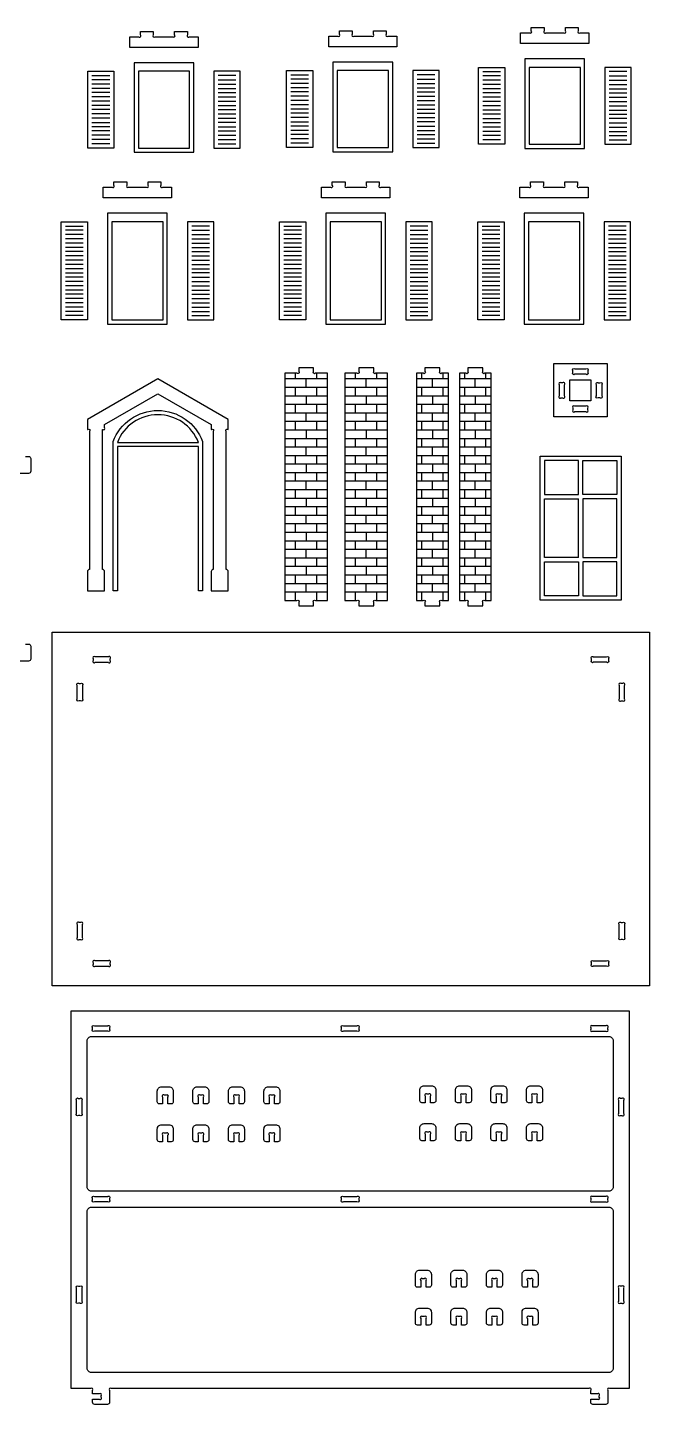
# Model space of a CAD drawing. Extents: x 7134 to 8183, y 163 to 938.
# Drawn here: x 7833 to 8183, y 163 to 938 of the extents above; entities that cross this region are included whole.
import ezdxf

# ---------------------------------------------------------------- set-up
doc = ezdxf.new("R2010")
doc.units = 0
doc.header["$MEASUREMENT"] = 0
doc.layers.add('LAYER1', color=18, linetype='CONTINUOUS')

msp = doc.modelspace()

# ---------------------------------------------------------------- linework, layer by layer
at = {"layer": 'LAYER1'}
for points in [[(8110.58, 928.6), (8110.58, 934.6), (8115.52, 934.6, 1), (8116.58, 935.66), (8116.58, 937.6), (8123.78, 937.6), (8123.78, 935.66, 1), (8124.84, 934.6), (8134.72, 934.6, 1), (8135.78, 935.66), (8135.78, 937.6), (8142.98, 937.6), (8142.98, 935.66, 1), (8144.04, 934.6), (8148.98, 934.6), (8148.98, 928.6)], [(7890.71, 926.42), (7890.71, 932.42), (7895.65, 932.42, 1), (7896.71, 933.48), (7896.71, 935.42), (7903.91, 935.42), (7903.91, 933.48, 1), (7904.97, 932.42), (7914.85, 932.42, 1), (7915.91, 933.48), (7915.91, 935.42), (7923.11, 935.42), (7923.11, 933.48, 1), (7924.17, 932.42), (7929.11, 932.42), (7929.11, 926.42)], [(8002.62, 926.76), (8002.62, 932.76), (8007.56, 932.76, 1), (8008.62, 933.83), (8008.62, 935.76), (8015.82, 935.76), (8015.82, 933.83, 1), (8016.88, 932.76), (8026.76, 932.76, 1), (8027.82, 933.83), (8027.82, 935.76), (8035.02, 935.76), (8035.02, 933.83, 1), (8036.08, 932.76), (8041.02, 932.76), (8041.02, 926.76)], [(7875.79, 841.73), (7875.79, 847.73), (7880.73, 847.73, 1), (7881.79, 848.79), (7881.79, 850.73), (7888.99, 850.73), (7888.99, 848.79, 1), (7890.05, 847.73), (7899.93, 847.73, 1), (7900.99, 848.79), (7900.99, 850.73), (7908.19, 850.73), (7908.19, 848.79, 1), (7909.25, 847.73), (7914.19, 847.73), (7914.19, 841.73)], [(7998.64, 841.73), (7998.64, 847.73), (8003.58, 847.73, 1), (8004.64, 848.79), (8004.64, 850.73), (8011.84, 850.73), (8011.84, 848.79, 1), (8012.9, 847.73), (8022.78, 847.73, 1), (8023.84, 848.79), (8023.84, 850.73), (8031.04, 850.73), (8031.04, 848.79, 1), (8032.1, 847.73), (8037.04, 847.73), (8037.04, 841.73)], [(8110.21, 841.73), (8110.21, 847.73), (8115.15, 847.73, 1), (8116.21, 848.79), (8116.21, 850.73), (8123.41, 850.73), (8123.41, 848.79, 1), (8124.47, 847.73), (8134.35, 847.73, 1), (8135.41, 848.79), (8135.41, 850.73), (8142.61, 850.73), (8142.61, 848.79, 1), (8143.67, 847.73), (8148.61, 847.73), (8148.61, 841.73)], [(7985.72, 746.07), (7985.72, 744.13, -1), (7984.66, 743.07), (7977.92, 743.07), (7977.92, 615.27), (7984.66, 615.27, -1), (7985.72, 614.21), (7985.72, 612.27), (7994.12, 612.27), (7994.12, 614.21, -1), (7995.18, 615.27), (8001.92, 615.27), (8001.92, 743.07), (7995.18, 743.07, -1), (7994.12, 744.13), (7994.12, 746.07)], [(8019.56, 746.07), (8019.56, 744.13, -1), (8018.5, 743.07), (8011.76, 743.07), (8011.76, 615.27), (8018.5, 615.27, -1), (8019.56, 614.21), (8019.56, 612.27), (8027.96, 612.27), (8027.96, 614.21, -1), (8029.03, 615.27), (8035.76, 615.27), (8035.76, 743.07), (8029.03, 743.07, -1), (8027.96, 744.13), (8027.96, 746.07)], [(8056.77, 746.07), (8056.77, 744.13, -1), (8055.71, 743.07), (8051.97, 743.07), (8051.97, 615.27), (8055.71, 615.27, -1), (8056.77, 614.21), (8056.77, 612.27), (8065.17, 612.27), (8065.17, 614.21, -1), (8066.23, 615.27), (8069.97, 615.27), (8069.97, 743.07), (8066.23, 743.07, -1), (8065.17, 744.13), (8065.17, 746.07)], [(8080.9, 746.07), (8080.9, 744.13, -1), (8079.83, 743.07), (8076.1, 743.07), (8076.1, 615.27), (8079.83, 615.27, -1), (8080.9, 614.21), (8080.9, 612.27), (8089.3, 612.27), (8089.3, 614.21, -1), (8090.36, 615.27), (8094.1, 615.27), (8094.1, 743.07), (8090.36, 743.07, -1), (8089.3, 744.13), (8089.3, 746.07)], [(8141.07, 745.5), (8147.35, 745.5, -1), (8148.41, 744.44), (8148.41, 743.56, -1), (8147.35, 742.5), (8141.07, 742.5, -1), (8140.01, 743.56), (8140.01, 744.44, -1)], [(7875.29, 632.73), (7875.29, 711.49), (7875.43, 711.49, 1), (7876.49, 712.55), (7876.49, 714.26), (7906.49, 731.58), (7936.49, 714.26), (7936.49, 711.49), (7936.63, 711.49, -1), (7937.69, 710.43), (7937.69, 632.73, 0.414214), (7936.49, 631.53), (7936.49, 620.73), (7946.09, 620.73), (7946.09, 631.53, 0.414214), (7944.89, 632.73), (7944.89, 710.43, -1), (7945.95, 711.49), (7946.09, 711.49), (7946.09, 717.03), (7906.49, 739.9), (7866.89, 717.03), (7866.89, 711.49), (7867.03, 711.49, -1), (7868.09, 710.43), (7868.09, 632.73, 0.414214), (7866.89, 631.53), (7866.89, 620.73), (7876.49, 620.73), (7876.49, 631.53, 0.414214)], [(8132.21, 736.64), (8132.21, 730.36, 1), (8133.27, 729.3), (8134.15, 729.3, 1), (8135.21, 730.36), (8135.21, 736.64, 1), (8134.15, 737.7), (8133.27, 737.7, 1)], [(8156.21, 736.64), (8156.21, 730.36, -1), (8155.15, 729.3), (8154.27, 729.3, -1), (8153.21, 730.36), (8153.21, 736.64, -1), (8154.27, 737.7), (8155.15, 737.7, -1)], [(7881.29, 620.73), (7881.29, 704.64, -0.694192), (7931.69, 704.64), (7931.69, 620.73), (7929.29, 620.73), (7929.29, 701.8), (7883.69, 701.8), (7883.69, 620.73)], [(8141.07, 721.5), (8147.35, 721.5, 1), (8148.41, 722.56), (8148.41, 723.44, 1), (8147.35, 724.5), (8141.07, 724.5, 1), (8140.01, 723.44), (8140.01, 722.56, 1)], [(7883.69, 704.2), (7929.29, 704.2, 0.681461)], [(7878.65, 583.45), (7871.17, 583.45, 1), (7870.11, 582.39), (7870.11, 581.51, 1), (7871.17, 580.45), (7878.65, 580.45, 1), (7879.71, 581.51), (7879.71, 582.39, 1)], [(8151.49, 583.45), (8158.97, 583.45, -1), (8160.03, 582.39), (8160.03, 581.51, -1), (8158.97, 580.45), (8151.49, 580.45, -1), (8150.43, 581.51), (8150.43, 582.39, -1)], [(7864.11, 567.39), (7864.11, 559.91, -1), (7863.05, 558.85), (7862.17, 558.85, -1), (7861.11, 559.91), (7861.11, 567.39, -1), (7862.17, 568.45), (7863.05, 568.45, -1)], [(8166.03, 567.39), (8166.03, 559.91, 1), (8167.09, 558.85), (8167.97, 558.85, 1), (8169.03, 559.91), (8169.03, 567.39, 1), (8167.97, 568.45), (8167.09, 568.45, 1)], [(7861.11, 432.99), (7861.11, 425.51, 1), (7862.17, 424.45), (7863.05, 424.45, 1), (7864.11, 425.51), (7864.11, 432.99, 1), (7863.05, 434.05), (7862.17, 434.05, 1)], [(8169.03, 432.99), (8169.03, 425.51, -1), (8167.97, 424.45), (8167.09, 424.45, -1), (8166.03, 425.51), (8166.03, 432.99, -1), (8167.09, 434.05), (8167.97, 434.05, -1)], [(7871.17, 409.45), (7878.65, 409.45, 1), (7879.71, 410.51), (7879.71, 411.39, 1), (7878.65, 412.45), (7871.17, 412.45, 1), (7870.11, 411.39), (7870.11, 410.51, 1)], [(8158.97, 409.45), (8151.49, 409.45, -1), (8150.43, 410.51), (8150.43, 411.39, -1), (8151.49, 412.45), (8158.97, 412.45, -1), (8160.03, 411.39), (8160.03, 410.51, -1)], [(7870.93, 162.91, -0.414214), (7869.73, 164.11), (7869.73, 165.91), (7873.47, 165.91, 1), (7874.53, 166.97), (7874.53, 167.84, 1), (7873.47, 168.91), (7869.73, 168.91), (7869.73, 170.84, 1), (7868.67, 171.91), (7857.73, 171.91), (7857.73, 384.36), (8171.65, 384.36), (8171.65, 171.91), (8160.71, 171.91, 1), (8159.65, 170.84), (8159.65, 164.11, -0.414214), (8158.45, 162.91), (8151.25, 162.91, -0.414214), (8150.05, 164.11), (8150.05, 165.91), (8153.79, 165.91, 1), (8154.85, 166.97), (8154.85, 167.84, 1), (8153.79, 168.91), (8150.05, 168.91), (8150.05, 170.84, 1), (8148.99, 171.91), (7880.39, 171.91, 1), (7879.33, 170.84), (7879.33, 164.11, -0.414214), (7878.13, 162.91)], [(7870.79, 375.91), (7878.27, 375.91, -1), (7879.33, 374.84), (7879.33, 373.97, -1), (7878.27, 372.91), (7870.79, 372.91, -1), (7869.73, 373.97), (7869.73, 374.84, -1)], [(8010.95, 375.91), (8018.43, 375.91, -1), (8019.49, 374.84), (8019.49, 373.97, -1), (8018.43, 372.91), (8010.95, 372.91, -1), (8009.89, 373.97), (8009.89, 374.84, -1)], [(8151.11, 372.91), (8158.59, 372.91, 1), (8159.65, 373.97), (8159.65, 374.84, 1), (8158.59, 375.91), (8151.11, 375.91, 1), (8150.05, 374.84), (8150.05, 373.97, 1)], [(8162.65, 367.51), (8162.65, 285.31, -0.414214), (8160.25, 282.91), (7869.13, 282.91, -0.414214), (7866.73, 285.31), (7866.73, 367.51, -0.414214), (7869.13, 369.91), (8160.25, 369.91, -0.414214)], [(7906.18, 333.23), (7906.18, 339.23, -0.414214), (7908.58, 341.63), (7912.78, 341.63, -0.414214), (7915.18, 339.23), (7915.18, 333.23, -0.414214), (7913.98, 332.03), (7912.18, 332.03), (7912.18, 335.77, 1), (7911.12, 336.83), (7910.24, 336.83, 1), (7909.18, 335.77), (7909.18, 332.03), (7907.38, 332.03, -0.414214)], [(7926.18, 333.23), (7926.18, 339.23, -0.414214), (7928.58, 341.63), (7932.78, 341.63, -0.414214), (7935.18, 339.23), (7935.18, 333.23, -0.414214), (7933.98, 332.03), (7932.18, 332.03), (7932.18, 335.77, 1), (7931.12, 336.83), (7930.24, 336.83, 1), (7929.18, 335.77), (7929.18, 332.03), (7927.38, 332.03, -0.414214)], [(7946.18, 333.23), (7946.18, 339.23, -0.414214), (7948.58, 341.63), (7952.78, 341.63, -0.414214), (7955.18, 339.23), (7955.18, 333.23, -0.414214), (7953.98, 332.03), (7952.18, 332.03), (7952.18, 335.77, 1), (7951.12, 336.83), (7950.24, 336.83, 1), (7949.18, 335.77), (7949.18, 332.03), (7947.38, 332.03, -0.414214)], [(7966.18, 333.23), (7966.18, 339.23, -0.414214), (7968.58, 341.63), (7972.78, 341.63, -0.414214), (7975.18, 339.23), (7975.18, 333.23, -0.414214), (7973.98, 332.03), (7972.18, 332.03), (7972.18, 335.77, 1), (7971.12, 336.83), (7970.25, 336.83, 1), (7969.18, 335.77), (7969.18, 332.03), (7967.38, 332.03, -0.414214)], [(8053.89, 333.82), (8053.89, 339.82, -0.414214), (8056.29, 342.22), (8060.49, 342.22, -0.414214), (8062.89, 339.82), (8062.89, 333.82, -0.414214), (8061.69, 332.62), (8059.89, 332.62), (8059.89, 336.36, 1), (8058.83, 337.42), (8057.95, 337.42, 1), (8056.89, 336.36), (8056.89, 332.62), (8055.09, 332.62, -0.414214)], [(8073.9, 333.82), (8073.9, 339.82, -0.414214), (8076.3, 342.22), (8080.5, 342.22, -0.414214), (8082.9, 339.82), (8082.9, 333.82, -0.414214), (8081.7, 332.62), (8079.9, 332.62), (8079.9, 336.36, 1), (8078.84, 337.42), (8077.96, 337.42, 1), (8076.9, 336.36), (8076.9, 332.62), (8075.1, 332.62, -0.414214)], [(8093.9, 333.82), (8093.9, 339.82, -0.414214), (8096.3, 342.22), (8100.5, 342.22, -0.414214), (8102.9, 339.82), (8102.9, 333.82, -0.414214), (8101.7, 332.62), (8099.9, 332.62), (8099.9, 336.36, 1), (8098.84, 337.42), (8097.96, 337.42, 1), (8096.9, 336.36), (8096.9, 332.62), (8095.1, 332.62, -0.414214)], [(8113.9, 333.82), (8113.9, 339.82, -0.414214), (8116.3, 342.22), (8120.5, 342.22, -0.414214), (8122.9, 339.82), (8122.9, 333.82, -0.414214), (8121.7, 332.62), (8119.9, 332.62), (8119.9, 336.36, 1), (8118.84, 337.42), (8117.96, 337.42, 1), (8116.9, 336.36), (8116.9, 332.62), (8115.1, 332.62, -0.414214)], [(7863.73, 334.04), (7863.73, 326.57, -1), (7862.67, 325.51), (7861.79, 325.51, -1), (7860.73, 326.57), (7860.73, 334.04, -1), (7861.79, 335.11), (7862.67, 335.11, -1)], [(8166.71, 325.51), (8167.59, 325.51, 1), (8168.65, 326.57), (8168.65, 334.04, 1), (8167.59, 335.11), (8166.71, 335.11, 1), (8165.65, 334.04), (8165.65, 326.57, 1)], [(7906.18, 311.9), (7906.18, 317.9, -0.414214), (7908.58, 320.3), (7912.78, 320.3, -0.414214), (7915.18, 317.9), (7915.18, 311.9, -0.414214), (7913.98, 310.7), (7912.18, 310.7), (7912.18, 314.43, 1), (7911.12, 315.5), (7910.24, 315.5, 1), (7909.18, 314.43), (7909.18, 310.7), (7907.38, 310.7, -0.414214)], [(7926.18, 311.9), (7926.18, 317.9, -0.414214), (7928.58, 320.3), (7932.78, 320.3, -0.414214), (7935.18, 317.9), (7935.18, 311.9, -0.414214), (7933.98, 310.7), (7932.18, 310.7), (7932.18, 314.43, 1), (7931.12, 315.5), (7930.24, 315.5, 1), (7929.18, 314.43), (7929.18, 310.7), (7927.38, 310.7, -0.414214)], [(7946.18, 311.9), (7946.18, 317.9, -0.414214), (7948.58, 320.3), (7952.78, 320.3, -0.414214), (7955.18, 317.9), (7955.18, 311.9, -0.414214), (7953.98, 310.7), (7952.18, 310.7), (7952.18, 314.43, 1), (7951.12, 315.5), (7950.24, 315.5, 1), (7949.18, 314.43), (7949.18, 310.7), (7947.38, 310.7, -0.414214)], [(7966.18, 311.9), (7966.18, 317.9, -0.414214), (7968.58, 320.3), (7972.78, 320.3, -0.414214), (7975.18, 317.9), (7975.18, 311.9, -0.414214), (7973.98, 310.7), (7972.18, 310.7), (7972.18, 314.43, 1), (7971.12, 315.5), (7970.25, 315.5, 1), (7969.18, 314.43), (7969.18, 310.7), (7967.38, 310.7, -0.414214)], [(8053.89, 312.49), (8053.89, 318.49, -0.414214), (8056.29, 320.89), (8060.49, 320.89, -0.414214), (8062.89, 318.49), (8062.89, 312.49, -0.414214), (8061.69, 311.29), (8059.89, 311.29), (8059.89, 315.03, 1), (8058.83, 316.09), (8057.95, 316.09, 1), (8056.89, 315.03), (8056.89, 311.29), (8055.09, 311.29, -0.414214)], [(8073.9, 312.49), (8073.9, 318.49, -0.414214), (8076.3, 320.89), (8080.5, 320.89, -0.414214), (8082.9, 318.49), (8082.9, 312.49, -0.414214), (8081.7, 311.29), (8079.9, 311.29), (8079.9, 315.03, 1), (8078.84, 316.09), (8077.96, 316.09, 1), (8076.9, 315.03), (8076.9, 311.29), (8075.1, 311.29, -0.414214)], [(8093.9, 312.49), (8093.9, 318.49, -0.414214), (8096.3, 320.89), (8100.5, 320.89, -0.414214), (8102.9, 318.49), (8102.9, 312.49, -0.414214), (8101.7, 311.29), (8099.9, 311.29), (8099.9, 315.03, 1), (8098.84, 316.09), (8097.96, 316.09, 1), (8096.9, 315.03), (8096.9, 311.29), (8095.1, 311.29, -0.414214)], [(8113.9, 312.49), (8113.9, 318.49, -0.414214), (8116.3, 320.89), (8120.5, 320.89, -0.414214), (8122.9, 318.49), (8122.9, 312.49, -0.414214), (8121.7, 311.29), (8119.9, 311.29), (8119.9, 315.03, 1), (8118.84, 316.09), (8117.96, 316.09, 1), (8116.9, 315.03), (8116.9, 311.29), (8115.1, 311.29, -0.414214)], [(7878.27, 276.91), (7870.79, 276.91, -1), (7869.73, 277.97), (7869.73, 278.84, -1), (7870.79, 279.91), (7878.27, 279.91, -1), (7879.33, 278.84), (7879.33, 277.97, -1)], [(8010.95, 279.91), (8018.43, 279.91, -1), (8019.49, 278.84), (8019.49, 277.97, -1), (8018.43, 276.91), (8010.95, 276.91, -1), (8009.89, 277.97), (8009.89, 278.84, -1)], [(8151.11, 276.91), (8158.59, 276.91, 1), (8159.65, 277.97), (8159.65, 278.84, 1), (8158.59, 279.91), (8151.11, 279.91, 1), (8150.05, 278.84), (8150.05, 277.97, 1)], [(7866.73, 271.51, -0.414214), (7869.13, 273.91), (8160.25, 273.91, -0.414214), (8162.65, 271.51), (8162.65, 183.31, -0.414214), (8160.25, 180.91), (7869.13, 180.91, -0.414214), (7866.73, 183.31)], [(8051.35, 230.07), (8051.35, 236.07, -0.414214), (8053.75, 238.47), (8057.95, 238.47, -0.414214), (8060.35, 236.07), (8060.35, 230.07, -0.414214), (8059.15, 228.87), (8057.35, 228.87), (8057.35, 232.61, 1), (8056.29, 233.67), (8055.41, 233.67, 1), (8054.35, 232.61), (8054.35, 228.87), (8052.55, 228.87, -0.414214)], [(8071.35, 230.07), (8071.35, 236.07, -0.414214), (8073.75, 238.47), (8077.95, 238.47, -0.414214), (8080.35, 236.07), (8080.35, 230.07, -0.414214), (8079.15, 228.87), (8077.35, 228.87), (8077.35, 232.61, 1), (8076.29, 233.67), (8075.41, 233.67, 1), (8074.35, 232.61), (8074.35, 228.87), (8072.55, 228.87, -0.414214)], [(8091.35, 230.07), (8091.35, 236.07, -0.414214), (8093.75, 238.47), (8097.95, 238.47, -0.414214), (8100.35, 236.07), (8100.35, 230.07, -0.414214), (8099.15, 228.87), (8097.35, 228.87), (8097.35, 232.61, 1), (8096.29, 233.67), (8095.41, 233.67, 1), (8094.35, 232.61), (8094.35, 228.87), (8092.55, 228.87, -0.414214)], [(8111.36, 230.07), (8111.36, 236.07, -0.414214), (8113.76, 238.47), (8117.96, 238.47, -0.414214), (8120.36, 236.07), (8120.36, 230.07, -0.414214), (8119.16, 228.87), (8117.36, 228.87), (8117.36, 232.61, 1), (8116.29, 233.67), (8115.42, 233.67, 1), (8114.36, 232.61), (8114.36, 228.87), (8112.56, 228.87, -0.414214)], [(7863.73, 228.44), (7863.73, 220.97, -1), (7862.67, 219.91), (7861.79, 219.91, -1), (7860.73, 220.97), (7860.73, 228.44, -1), (7861.79, 229.51), (7862.67, 229.51, -1)], [(8165.65, 228.44), (8165.65, 220.97, 1), (8166.71, 219.91), (8167.59, 219.91, 1), (8168.65, 220.97), (8168.65, 228.44, 1), (8167.59, 229.51), (8166.71, 229.51, 1)], [(8051.35, 208.74), (8051.35, 214.74, -0.414214), (8053.75, 217.14), (8057.95, 217.14, -0.414214), (8060.35, 214.74), (8060.35, 208.74, -0.414214), (8059.15, 207.54), (8057.35, 207.54), (8057.35, 211.28, 1), (8056.29, 212.34), (8055.41, 212.34, 1), (8054.35, 211.28), (8054.35, 207.54), (8052.55, 207.54, -0.414214)], [(8071.35, 208.74), (8071.35, 214.74, -0.414214), (8073.75, 217.14), (8077.95, 217.14, -0.414214), (8080.35, 214.74), (8080.35, 208.74, -0.414214), (8079.15, 207.54), (8077.35, 207.54), (8077.35, 211.28, 1), (8076.29, 212.34), (8075.41, 212.34, 1), (8074.35, 211.28), (8074.35, 207.54), (8072.55, 207.54, -0.414214)], [(8091.35, 208.74), (8091.35, 214.74, -0.414214), (8093.75, 217.14), (8097.95, 217.14, -0.414214), (8100.35, 214.74), (8100.35, 208.74, -0.414214), (8099.15, 207.54), (8097.35, 207.54), (8097.35, 211.28, 1), (8096.29, 212.34), (8095.41, 212.34, 1), (8094.35, 211.28), (8094.35, 207.54), (8092.55, 207.54, -0.414214)], [(8111.36, 208.74), (8111.36, 214.74, -0.414214), (8113.76, 217.14), (8117.96, 217.14, -0.414214), (8120.36, 214.74), (8120.36, 208.74, -0.414214), (8119.16, 207.54), (8117.36, 207.54), (8117.36, 211.28, 1), (8116.29, 212.34), (8115.42, 212.34, 1), (8114.36, 211.28), (8114.36, 207.54), (8112.56, 207.54, -0.414214)]]:
    msp.add_lwpolyline(points, format="xyb", close=True, dxfattribs=at)
for points in [[(7926.71, 917.79), (7893.11, 917.79), (7893.11, 867.39), (7926.71, 867.39)], [(8038.62, 918.14), (8005.02, 918.14), (8005.02, 867.74), (8038.62, 867.74)], [(8086.86, 915.17), (8101.65, 915.17), (8101.65, 871.97), (8086.86, 871.97)], [(8146.58, 919.97), (8112.98, 919.97), (8112.98, 869.57), (8146.58, 869.57)], [(8144.18, 915.17), (8115.38, 915.17), (8115.38, 871.97), (8144.18, 871.97)], [(8172.7, 915.17), (8157.91, 915.17), (8157.91, 871.97), (8172.7, 871.97)], [(7866.99, 912.99), (7881.78, 912.99), (7881.78, 869.79), (7866.99, 869.79)], [(7924.31, 912.99), (7895.51, 912.99), (7895.51, 869.79), (7924.31, 869.79)], [(7952.83, 912.99), (7938.04, 912.99), (7938.04, 869.79), (7952.83, 869.79)], [(7978.9, 913.34), (7993.69, 913.34), (7993.69, 870.14), (7978.9, 870.14)], [(8036.22, 913.34), (8007.42, 913.34), (8007.42, 870.14), (8036.22, 870.14)], [(8064.74, 913.34), (8049.95, 913.34), (8049.95, 870.14), (8064.74, 870.14)], [(7911.79, 833.1), (7878.19, 833.1), (7878.19, 770.7), (7911.79, 770.7)], [(8034.64, 833.1), (8001.04, 833.1), (8001.04, 770.7), (8034.64, 770.7)], [(8146.21, 833.1), (8112.61, 833.1), (8112.61, 770.7), (8146.21, 770.7)], [(7852.07, 828.3), (7866.86, 828.3), (7866.86, 773.1), (7852.07, 773.1)], [(7909.39, 828.3), (7880.59, 828.3), (7880.59, 773.1), (7909.39, 773.1)], [(7937.91, 828.3), (7923.12, 828.3), (7923.12, 773.1), (7937.91, 773.1)], [(7974.92, 828.3), (7989.71, 828.3), (7989.71, 773.1), (7974.92, 773.1)], [(8032.24, 828.3), (8003.44, 828.3), (8003.44, 773.1), (8032.24, 773.1)], [(8060.76, 828.3), (8045.97, 828.3), (8045.97, 773.1), (8060.76, 773.1)], [(8086.49, 828.3), (8101.28, 828.3), (8101.28, 773.1), (8086.49, 773.1)], [(8143.81, 828.3), (8115.01, 828.3), (8115.01, 773.1), (8143.81, 773.1)], [(8172.33, 828.3), (8157.54, 828.3), (8157.54, 773.1), (8172.33, 773.1)], [(8159.21, 748.5), (8159.21, 718.5), (8129.21, 718.5), (8129.21, 748.5)], [(8138.25, 739.46), (8150.17, 739.46), (8150.17, 727.54), (8138.25, 727.54)], [(8121.56, 696.45), (8167.16, 696.45), (8167.16, 615.39), (8121.56, 615.39)], [(8123.96, 694.05), (8123.96, 674.85), (8143.16, 674.85), (8143.16, 694.05)], [(8145.56, 674.85), (8145.56, 694.05), (8164.76, 694.05), (8164.76, 674.85)], [(8145.56, 639.39), (8164.76, 639.39), (8164.76, 672.45), (8145.56, 672.45)], [(8123.96, 636.99), (8143.16, 636.99), (8143.16, 617.79), (8123.96, 617.79)], [(8145.56, 617.79), (8164.76, 617.79), (8164.76, 636.99), (8145.56, 636.99)], [(7847.07, 597.49), (8183.07, 597.49), (8183.07, 398.41), (7847.07, 398.41)]]:
    msp.add_lwpolyline(points, close=True, dxfattribs=at)
for points in [[(7869.39, 910.59), (7879.38, 910.59)], [(7879.38, 908.19), (7869.39, 908.19)], [(7950.43, 910.59), (7940.44, 910.59)], [(7940.44, 908.19), (7950.43, 908.19)], [(7981.3, 910.94), (7991.29, 910.94)], [(7991.29, 908.54), (7981.3, 908.54)], [(8062.34, 910.94), (8052.35, 910.94)], [(8052.35, 908.54), (8062.34, 908.54)], [(8089.26, 912.77), (8099.25, 912.77)], [(8099.25, 910.37), (8089.26, 910.37)], [(8099.25, 907.97), (8089.26, 907.97)], [(8170.3, 912.77), (8160.31, 912.77)], [(8160.31, 910.37), (8170.3, 910.37)], [(8160.31, 907.97), (8170.3, 907.97)], [(7879.38, 905.79), (7869.39, 905.79)], [(7879.38, 903.39), (7869.39, 903.39)], [(7879.38, 900.99), (7869.39, 900.99)], [(7940.44, 905.79), (7950.43, 905.79)], [(7940.44, 903.39), (7950.43, 903.39)], [(7940.44, 900.99), (7950.43, 900.99)], [(7991.29, 906.14), (7981.3, 906.14)], [(7991.29, 903.74), (7981.3, 903.74)], [(7991.29, 901.34), (7981.3, 901.34)], [(7991.29, 898.94), (7981.3, 898.94)], [(8052.35, 906.14), (8062.34, 906.14)], [(8052.35, 903.74), (8062.34, 903.74)], [(8052.35, 901.34), (8062.34, 901.34)], [(8052.35, 898.94), (8062.34, 898.94)], [(8099.25, 905.57), (8089.26, 905.57)], [(8099.25, 903.17), (8089.26, 903.17)], [(8099.25, 900.77), (8089.26, 900.77)], [(8160.31, 905.57), (8170.3, 905.57)], [(8160.31, 903.17), (8170.3, 903.17)], [(8160.31, 900.77), (8170.3, 900.77)], [(7879.38, 898.59), (7869.39, 898.59)], [(7879.38, 896.19), (7869.39, 896.19)], [(7879.38, 893.79), (7869.39, 893.79)], [(7879.38, 891.39), (7869.39, 891.39)], [(7940.44, 898.59), (7950.43, 898.59)], [(7940.44, 896.19), (7950.43, 896.19)], [(7940.44, 893.79), (7950.43, 893.79)], [(7940.44, 891.39), (7950.43, 891.39)], [(7991.29, 896.54), (7981.3, 896.54)], [(7991.29, 894.14), (7981.3, 894.14)], [(7991.29, 891.74), (7981.3, 891.74)], [(8052.35, 896.54), (8062.34, 896.54)], [(8052.35, 894.14), (8062.34, 894.14)], [(8052.35, 891.74), (8062.34, 891.74)], [(8099.25, 898.37), (8089.26, 898.37)], [(8099.25, 895.97), (8089.26, 895.97)], [(8099.25, 893.57), (8089.26, 893.57)], [(8099.25, 891.17), (8089.26, 891.17)], [(8160.31, 898.37), (8170.3, 898.37)], [(8160.31, 895.97), (8170.3, 895.97)], [(8160.31, 893.57), (8170.3, 893.57)], [(8160.31, 891.17), (8170.3, 891.17)], [(7879.38, 888.99), (7869.39, 888.99)], [(7879.38, 886.59), (7869.39, 886.59)], [(7869.39, 884.19), (7879.38, 884.19)], [(7940.44, 888.99), (7950.43, 888.99)], [(7940.44, 886.59), (7950.43, 886.59)], [(7950.43, 884.19), (7940.44, 884.19)], [(7991.29, 889.34), (7981.3, 889.34)], [(7991.29, 886.94), (7981.3, 886.94)], [(7981.3, 884.54), (7991.29, 884.54)], [(8052.35, 889.34), (8062.34, 889.34)], [(8052.35, 886.94), (8062.34, 886.94)], [(8062.34, 884.54), (8052.35, 884.54)], [(8099.25, 888.77), (8089.26, 888.77)], [(8089.26, 886.37), (8099.25, 886.37)], [(8099.25, 883.97), (8089.26, 883.97)], [(8160.31, 888.77), (8170.3, 888.77)], [(8170.3, 886.37), (8160.31, 886.37)], [(8160.31, 883.97), (8170.3, 883.97)], [(7879.38, 881.79), (7869.39, 881.79)], [(7879.38, 879.39), (7869.39, 879.39)], [(7879.38, 876.99), (7869.39, 876.99)], [(7940.44, 881.79), (7950.43, 881.79)], [(7940.44, 879.39), (7950.43, 879.39)], [(7940.44, 876.99), (7950.43, 876.99)], [(7991.29, 882.14), (7981.3, 882.14)], [(7991.29, 879.74), (7981.3, 879.74)], [(7991.29, 877.34), (7981.3, 877.34)], [(8052.35, 882.14), (8062.34, 882.14)], [(8052.35, 879.74), (8062.34, 879.74)], [(8052.35, 877.34), (8062.34, 877.34)], [(8099.25, 881.57), (8089.26, 881.57)], [(8099.25, 879.17), (8089.26, 879.17)], [(8099.25, 876.77), (8089.26, 876.77)], [(8160.31, 881.57), (8170.3, 881.57)], [(8160.31, 879.17), (8170.3, 879.17)], [(8160.31, 876.77), (8170.3, 876.77)], [(7879.38, 874.59), (7869.39, 874.59)], [(7879.38, 872.19), (7869.39, 872.19)], [(7940.44, 874.59), (7950.43, 874.59)], [(7940.44, 872.19), (7950.43, 872.19)], [(7991.29, 874.94), (7981.3, 874.94)], [(7991.29, 872.54), (7981.3, 872.54)], [(8052.35, 874.94), (8062.34, 874.94)], [(8052.35, 872.54), (8062.34, 872.54)], [(8099.25, 874.37), (8089.26, 874.37)], [(8160.31, 874.37), (8170.3, 874.37)], [(7854.47, 825.9), (7864.46, 825.9)], [(7864.46, 823.5), (7854.47, 823.5)], [(7935.51, 825.9), (7925.52, 825.9)], [(7925.52, 823.5), (7935.51, 823.5)], [(7977.32, 825.9), (7987.31, 825.9)], [(7987.31, 823.5), (7977.32, 823.5)], [(8058.36, 825.9), (8048.37, 825.9)], [(8048.37, 823.5), (8058.36, 823.5)], [(8088.89, 825.9), (8098.88, 825.9)], [(8098.88, 823.5), (8088.89, 823.5)], [(8169.93, 825.9), (8159.94, 825.9)], [(8159.94, 823.5), (8169.93, 823.5)], [(7864.46, 821.1), (7854.47, 821.1)], [(7864.46, 818.7), (7854.47, 818.7)], [(7864.46, 816.3), (7854.47, 816.3)], [(7864.46, 813.9), (7854.47, 813.9)], [(7925.52, 821.1), (7935.51, 821.1)], [(7925.52, 818.7), (7935.51, 818.7)], [(7925.52, 816.3), (7935.51, 816.3)], [(7925.52, 813.9), (7935.51, 813.9)], [(7987.31, 821.1), (7977.32, 821.1)], [(7987.31, 818.7), (7977.32, 818.7)], [(7987.31, 816.3), (7977.32, 816.3)], [(7987.31, 813.9), (7977.32, 813.9)], [(8048.37, 821.1), (8058.36, 821.1)], [(8048.37, 818.7), (8058.36, 818.7)], [(8048.37, 816.3), (8058.36, 816.3)], [(8048.37, 813.9), (8058.36, 813.9)], [(8098.88, 821.1), (8088.89, 821.1)], [(8098.88, 818.7), (8088.89, 818.7)], [(8098.88, 816.3), (8088.89, 816.3)], [(8098.88, 813.9), (8088.89, 813.9)], [(8159.94, 821.1), (8169.93, 821.1)], [(8159.94, 818.7), (8169.93, 818.7)], [(8159.94, 816.3), (8169.93, 816.3)], [(8159.94, 813.9), (8169.93, 813.9)], [(7864.46, 811.5), (7854.47, 811.5)], [(7864.46, 809.1), (7854.47, 809.1)], [(7864.46, 806.7), (7854.47, 806.7)], [(7925.52, 811.5), (7935.51, 811.5)], [(7925.52, 809.1), (7935.51, 809.1)], [(7925.52, 806.7), (7935.51, 806.7)], [(7987.31, 811.5), (7977.32, 811.5)], [(7987.31, 809.1), (7977.32, 809.1)], [(7987.31, 806.7), (7977.32, 806.7)], [(8048.37, 811.5), (8058.36, 811.5)], [(8048.37, 809.1), (8058.36, 809.1)], [(8048.37, 806.7), (8058.36, 806.7)], [(8098.88, 811.5), (8088.89, 811.5)], [(8098.88, 809.1), (8088.89, 809.1)], [(8098.88, 806.7), (8088.89, 806.7)], [(8159.94, 811.5), (8169.93, 811.5)], [(8159.94, 809.1), (8169.93, 809.1)], [(8159.94, 806.7), (8169.93, 806.7)], [(7864.46, 804.3), (7854.47, 804.3)], [(7864.46, 801.9), (7854.47, 801.9)], [(7854.47, 799.5), (7864.46, 799.5)], [(7925.52, 804.3), (7935.51, 804.3)], [(7925.52, 801.9), (7935.51, 801.9)], [(7935.51, 799.5), (7925.52, 799.5)], [(7987.31, 804.3), (7977.32, 804.3)], [(7987.31, 801.9), (7977.32, 801.9)], [(7977.32, 799.5), (7987.31, 799.5)], [(8048.37, 804.3), (8058.36, 804.3)], [(8048.37, 801.9), (8058.36, 801.9)], [(8058.36, 799.5), (8048.37, 799.5)], [(8098.88, 804.3), (8088.89, 804.3)], [(8098.88, 801.9), (8088.89, 801.9)], [(8088.89, 799.5), (8098.88, 799.5)], [(8159.94, 804.3), (8169.93, 804.3)], [(8159.94, 801.9), (8169.93, 801.9)], [(8169.93, 799.5), (8159.94, 799.5)], [(7864.46, 797.1), (7854.47, 797.1)], [(7864.46, 794.7), (7854.47, 794.7)], [(7864.46, 792.3), (7854.47, 792.3)], [(7925.52, 797.1), (7935.51, 797.1)], [(7925.52, 794.7), (7935.51, 794.7)], [(7925.52, 792.3), (7935.51, 792.3)], [(7987.31, 797.1), (7977.32, 797.1)], [(7987.31, 794.7), (7977.32, 794.7)], [(7987.31, 792.3), (7977.32, 792.3)], [(8048.37, 797.1), (8058.36, 797.1)], [(8048.37, 794.7), (8058.36, 794.7)], [(8048.37, 792.3), (8058.36, 792.3)], [(8098.88, 797.1), (8088.89, 797.1)], [(8098.88, 794.7), (8088.89, 794.7)], [(8098.88, 792.3), (8088.89, 792.3)], [(8159.94, 797.1), (8169.93, 797.1)], [(8159.94, 794.7), (8169.93, 794.7)], [(8159.94, 792.3), (8169.93, 792.3)], [(7864.46, 789.9), (7854.47, 789.9)], [(7864.46, 787.5), (7854.47, 787.5)], [(7864.46, 785.1), (7854.47, 785.1)], [(7864.46, 782.7), (7854.47, 782.7)], [(7925.52, 789.9), (7935.51, 789.9)], [(7925.52, 787.5), (7935.51, 787.5)], [(7925.52, 785.1), (7935.51, 785.1)], [(7925.52, 782.7), (7935.51, 782.7)], [(7987.31, 789.9), (7977.32, 789.9)], [(7987.31, 787.5), (7977.32, 787.5)], [(7987.31, 785.1), (7977.32, 785.1)], [(7987.31, 782.7), (7977.32, 782.7)], [(8048.37, 789.9), (8058.36, 789.9)], [(8048.37, 787.5), (8058.36, 787.5)], [(8048.37, 785.1), (8058.36, 785.1)], [(8048.37, 782.7), (8058.36, 782.7)], [(8098.88, 789.9), (8088.89, 789.9)], [(8098.88, 787.5), (8088.89, 787.5)], [(8098.88, 785.1), (8088.89, 785.1)], [(8098.88, 782.7), (8088.89, 782.7)], [(8159.94, 789.9), (8169.93, 789.9)], [(8159.94, 787.5), (8169.93, 787.5)], [(8159.94, 785.1), (8169.93, 785.1)], [(8159.94, 782.7), (8169.93, 782.7)], [(7864.46, 780.3), (7854.47, 780.3)], [(7864.46, 777.9), (7854.47, 777.9)], [(7864.46, 775.5), (7854.47, 775.5)], [(7925.52, 780.3), (7935.51, 780.3)], [(7925.52, 777.9), (7935.51, 777.9)], [(7925.52, 775.5), (7935.51, 775.5)], [(7987.31, 780.3), (7977.32, 780.3)], [(7987.31, 777.9), (7977.32, 777.9)], [(7987.31, 775.5), (7977.32, 775.5)], [(8048.37, 780.3), (8058.36, 780.3)], [(8048.37, 777.9), (8058.36, 777.9)], [(8048.37, 775.5), (8058.36, 775.5)], [(8098.88, 780.3), (8088.89, 780.3)], [(8098.88, 777.9), (8088.89, 777.9)], [(8098.88, 775.5), (8088.89, 775.5)], [(8159.94, 780.3), (8169.93, 780.3)], [(8159.94, 777.9), (8169.93, 777.9)], [(8159.94, 775.5), (8169.93, 775.5)], [(7977.92, 740.07), (8001.92, 740.07)], [(7983.92, 740.07), (7983.92, 743.07)], [(7989.92, 735.27), (7989.92, 740.07)], [(7995.92, 740.07), (7995.92, 743.07)], [(8011.76, 740.07), (8035.76, 740.07)], [(8017.76, 740.07), (8017.76, 743.07)], [(8023.76, 735.27), (8023.76, 740.07)], [(8029.76, 740.07), (8029.76, 743.07)], [(8051.97, 740.07), (8069.97, 740.07)], [(8054.97, 740.07), (8054.97, 743.07)], [(8060.97, 735.27), (8060.97, 740.07)], [(8066.97, 740.07), (8066.97, 743.07)], [(8076.1, 740.07), (8094.1, 740.07)], [(8079.1, 740.07), (8079.1, 743.07)], [(8085.1, 735.27), (8085.1, 740.07)], [(8091.1, 740.07), (8091.1, 743.07)], [(7977.92, 735.27), (8001.92, 735.27)], [(7977.92, 730.47), (8001.92, 730.47)], [(7983.92, 730.47), (7983.92, 735.27)], [(7989.92, 730.47), (7989.92, 725.67)], [(7995.92, 730.47), (7995.92, 735.27)], [(8011.76, 735.27), (8035.76, 735.27)], [(8011.76, 730.47), (8035.76, 730.47)], [(8017.76, 730.47), (8017.76, 735.27)], [(8023.76, 730.47), (8023.76, 725.67)], [(8029.76, 730.47), (8029.76, 735.27)], [(8051.97, 735.27), (8069.97, 735.27)], [(8051.97, 730.47), (8069.97, 730.47)], [(8054.97, 730.47), (8054.97, 735.27)], [(8060.97, 730.47), (8060.97, 725.67)], [(8066.97, 730.47), (8066.97, 735.27)], [(8076.1, 735.27), (8094.1, 735.27)], [(8076.1, 730.47), (8094.1, 730.47)], [(8079.1, 730.47), (8079.1, 735.27)], [(8085.1, 730.47), (8085.1, 725.67)], [(8091.1, 730.47), (8091.1, 735.27)], [(7977.92, 725.67), (8001.92, 725.67)], [(7977.92, 720.87), (8001.92, 720.87)], [(7983.92, 720.87), (7983.92, 725.67)], [(7989.92, 716.07), (7989.92, 720.87)], [(7995.92, 720.87), (7995.92, 725.67)], [(8011.76, 725.67), (8035.76, 725.67)], [(8011.76, 720.87), (8035.76, 720.87)], [(8017.76, 720.87), (8017.76, 725.67)], [(8023.76, 716.07), (8023.76, 720.87)], [(8029.76, 720.87), (8029.76, 725.67)], [(8051.97, 725.67), (8069.97, 725.67)], [(8051.97, 720.87), (8069.97, 720.87)], [(8054.97, 720.87), (8054.97, 725.67)], [(8060.97, 716.07), (8060.97, 720.87)], [(8066.97, 720.87), (8066.97, 725.67)], [(8076.1, 725.67), (8094.1, 725.67)], [(8076.1, 720.87), (8094.1, 720.87)], [(8079.1, 720.87), (8079.1, 725.67)], [(8085.1, 716.07), (8085.1, 720.87)], [(8091.1, 720.87), (8091.1, 725.67)], [(7977.92, 716.07), (8001.92, 716.07)], [(7983.92, 711.27), (7983.92, 716.07)], [(7995.92, 711.27), (7995.92, 716.07)], [(8011.76, 716.07), (8035.76, 716.07)], [(8017.76, 711.27), (8017.76, 716.07)], [(8029.76, 711.27), (8029.76, 716.07)], [(8051.97, 716.07), (8069.97, 716.07)], [(8054.97, 711.27), (8054.97, 716.07)], [(8066.97, 711.27), (8066.97, 716.07)], [(8076.1, 716.07), (8094.1, 716.07)], [(8079.1, 711.27), (8079.1, 716.07)], [(8091.1, 711.27), (8091.1, 716.07)], [(7977.92, 711.27), (8001.92, 711.27)], [(7977.92, 706.47), (8001.92, 706.47)], [(7983.92, 701.67), (7983.92, 706.47)], [(7989.92, 711.27), (7989.92, 706.47)], [(7995.92, 701.67), (7995.92, 706.47)], [(8011.76, 711.27), (8035.76, 711.27)], [(8011.76, 706.47), (8035.76, 706.47)], [(8017.76, 701.67), (8017.76, 706.47)], [(8023.76, 711.27), (8023.76, 706.47)], [(8029.76, 701.67), (8029.76, 706.47)], [(8051.97, 711.27), (8069.97, 711.27)], [(8051.97, 706.47), (8069.97, 706.47)], [(8054.97, 701.67), (8054.97, 706.47)], [(8060.97, 711.27), (8060.97, 706.47)], [(8066.97, 701.67), (8066.97, 706.47)], [(8076.1, 711.27), (8094.1, 711.27)], [(8076.1, 706.47), (8094.1, 706.47)], [(8079.1, 701.67), (8079.1, 706.47)], [(8085.1, 711.27), (8085.1, 706.47)], [(8091.1, 701.67), (8091.1, 706.47)], [(7977.92, 701.67), (8001.92, 701.67)], [(7989.92, 696.87), (7989.92, 701.67)], [(8011.76, 701.67), (8035.76, 701.67)], [(8023.76, 696.87), (8023.76, 701.67)], [(8051.97, 701.67), (8069.97, 701.67)], [(8060.97, 696.87), (8060.97, 701.67)], [(8076.1, 701.67), (8094.1, 701.67)], [(8085.1, 696.87), (8085.1, 701.67)], [(7977.92, 696.87), (8001.92, 696.87)], [(7977.92, 692.07), (8001.92, 692.07)], [(7983.92, 692.07), (7983.92, 696.87)], [(7989.92, 692.07), (7989.92, 687.27)], [(7995.92, 692.07), (7995.92, 696.87)], [(8011.76, 696.87), (8035.76, 696.87)], [(8011.76, 692.07), (8035.76, 692.07)], [(8017.76, 692.07), (8017.76, 696.87)], [(8023.76, 692.07), (8023.76, 687.27)], [(8029.76, 692.07), (8029.76, 696.87)], [(8051.97, 696.87), (8069.97, 696.87)], [(8051.97, 692.07), (8069.97, 692.07)], [(8054.97, 692.07), (8054.97, 696.87)], [(8060.97, 692.07), (8060.97, 687.27)], [(8066.97, 692.07), (8066.97, 696.87)], [(8076.1, 696.87), (8094.1, 696.87)], [(8076.1, 692.07), (8094.1, 692.07)], [(8079.1, 692.07), (8079.1, 696.87)], [(8085.1, 692.07), (8085.1, 687.27)], [(8091.1, 692.07), (8091.1, 696.87)], [(7977.92, 687.27), (8001.92, 687.27)], [(7977.92, 682.47), (8001.92, 682.47)], [(7983.92, 682.47), (7983.92, 687.27)], [(7989.92, 677.67), (7989.92, 682.47)], [(7995.92, 682.47), (7995.92, 687.27)], [(8011.76, 687.27), (8035.76, 687.27)], [(8011.76, 682.47), (8035.76, 682.47)], [(8017.76, 682.47), (8017.76, 687.27)], [(8023.76, 677.67), (8023.76, 682.47)], [(8029.76, 682.47), (8029.76, 687.27)], [(8051.97, 687.27), (8069.97, 687.27)], [(8051.97, 682.47), (8069.97, 682.47)], [(8054.97, 682.47), (8054.97, 687.27)], [(8060.97, 677.67), (8060.97, 682.47)], [(8066.97, 682.47), (8066.97, 687.27)], [(8076.1, 687.27), (8094.1, 687.27)], [(8076.1, 682.47), (8094.1, 682.47)], [(8079.1, 682.47), (8079.1, 687.27)], [(8085.1, 677.67), (8085.1, 682.47)], [(8091.1, 682.47), (8091.1, 687.27)], [(7977.92, 677.67), (8001.92, 677.67)], [(7983.92, 672.87), (7983.92, 677.67)], [(7995.92, 672.87), (7995.92, 677.67)], [(8011.76, 677.67), (8035.76, 677.67)], [(8017.76, 672.87), (8017.76, 677.67)], [(8029.76, 672.87), (8029.76, 677.67)], [(8051.97, 677.67), (8069.97, 677.67)], [(8054.97, 672.87), (8054.97, 677.67)], [(8066.97, 672.87), (8066.97, 677.67)], [(8076.1, 677.67), (8094.1, 677.67)], [(8079.1, 672.87), (8079.1, 677.67)], [(8091.1, 672.87), (8091.1, 677.67)], [(7977.92, 672.87), (8001.92, 672.87)], [(7977.92, 668.07), (8001.92, 668.07)], [(7983.92, 663.27), (7983.92, 668.07)], [(7989.92, 672.87), (7989.92, 668.07)], [(7995.92, 663.27), (7995.92, 668.07)], [(8011.76, 672.87), (8035.76, 672.87)], [(8011.76, 668.07), (8035.76, 668.07)], [(8017.76, 663.27), (8017.76, 668.07)], [(8023.76, 672.87), (8023.76, 668.07)], [(8029.76, 663.27), (8029.76, 668.07)], [(8051.97, 672.87), (8069.97, 672.87)], [(8051.97, 668.07), (8069.97, 668.07)], [(8054.97, 663.27), (8054.97, 668.07)], [(8060.97, 672.87), (8060.97, 668.07)], [(8066.97, 663.27), (8066.97, 668.07)], [(8076.1, 672.87), (8094.1, 672.87)], [(8076.1, 668.07), (8094.1, 668.07)], [(8079.1, 663.27), (8079.1, 668.07)], [(8085.1, 672.87), (8085.1, 668.07)], [(8091.1, 663.27), (8091.1, 668.07)], [(8143.16, 639.39), (8123.96, 639.39), (8123.96, 672.45), (8143.16, 672.45)], [(8143.16, 639.39), (8143.16, 672.45)], [(7977.92, 663.27), (8001.92, 663.27)], [(7989.92, 658.47), (7989.92, 663.27)], [(8011.76, 663.27), (8035.76, 663.27)], [(8023.76, 658.47), (8023.76, 663.27)], [(8051.97, 663.27), (8069.97, 663.27)], [(8060.97, 658.47), (8060.97, 663.27)], [(8076.1, 663.27), (8094.1, 663.27)], [(8085.1, 658.47), (8085.1, 663.27)], [(7977.92, 658.47), (8001.92, 658.47)], [(7977.92, 653.67), (8001.92, 653.67)], [(7983.92, 653.67), (7983.92, 658.47)], [(7989.92, 653.67), (7989.92, 648.87)], [(7995.92, 653.67), (7995.92, 658.47)], [(8011.76, 658.47), (8035.76, 658.47)], [(8011.76, 653.67), (8035.76, 653.67)], [(8017.76, 653.67), (8017.76, 658.47)], [(8023.76, 653.67), (8023.76, 648.87)], [(8029.76, 653.67), (8029.76, 658.47)], [(8051.97, 658.47), (8069.97, 658.47)], [(8051.97, 653.67), (8069.97, 653.67)], [(8054.97, 653.67), (8054.97, 658.47)], [(8060.97, 653.67), (8060.97, 648.87)], [(8066.97, 653.67), (8066.97, 658.47)], [(8076.1, 658.47), (8094.1, 658.47)], [(8076.1, 653.67), (8094.1, 653.67)], [(8079.1, 653.67), (8079.1, 658.47)], [(8085.1, 653.67), (8085.1, 648.87)], [(8091.1, 653.67), (8091.1, 658.47)], [(7977.92, 648.87), (8001.92, 648.87)], [(7977.92, 644.07), (8001.92, 644.07)], [(7983.92, 644.07), (7983.92, 648.87)], [(7989.92, 639.27), (7989.92, 644.07)], [(7995.92, 644.07), (7995.92, 648.87)], [(8011.76, 648.87), (8035.76, 648.87)], [(8011.76, 644.07), (8035.76, 644.07)], [(8017.76, 644.07), (8017.76, 648.87)], [(8023.76, 639.27), (8023.76, 644.07)], [(8029.76, 644.07), (8029.76, 648.87)], [(8051.97, 648.87), (8069.97, 648.87)], [(8051.97, 644.07), (8069.97, 644.07)], [(8054.97, 644.07), (8054.97, 648.87)], [(8060.97, 639.27), (8060.97, 644.07)], [(8066.97, 644.07), (8066.97, 648.87)], [(8076.1, 648.87), (8094.1, 648.87)], [(8076.1, 644.07), (8094.1, 644.07)], [(8079.1, 644.07), (8079.1, 648.87)], [(8085.1, 639.27), (8085.1, 644.07)], [(8091.1, 644.07), (8091.1, 648.87)], [(7977.92, 639.27), (8001.92, 639.27)], [(7983.92, 634.47), (7983.92, 639.27)], [(7995.92, 634.47), (7995.92, 639.27)], [(8011.76, 639.27), (8035.76, 639.27)], [(8017.76, 634.47), (8017.76, 639.27)], [(8029.76, 634.47), (8029.76, 639.27)], [(8051.97, 639.27), (8069.97, 639.27)], [(8054.97, 634.47), (8054.97, 639.27)], [(8066.97, 634.47), (8066.97, 639.27)], [(8076.1, 639.27), (8094.1, 639.27)], [(8079.1, 634.47), (8079.1, 639.27)], [(8091.1, 634.47), (8091.1, 639.27)], [(7977.92, 634.47), (8001.92, 634.47)], [(7977.92, 629.67), (8001.92, 629.67)], [(7983.92, 624.87), (7983.92, 629.67)], [(7989.92, 634.47), (7989.92, 629.67)], [(7995.92, 624.87), (7995.92, 629.67)], [(8011.76, 634.47), (8035.76, 634.47)], [(8011.76, 629.67), (8035.76, 629.67)], [(8017.76, 624.87), (8017.76, 629.67)], [(8023.76, 634.47), (8023.76, 629.67)], [(8029.76, 624.87), (8029.76, 629.67)], [(8051.97, 634.47), (8069.97, 634.47)], [(8051.97, 629.67), (8069.97, 629.67)], [(8054.97, 624.87), (8054.97, 629.67)], [(8060.97, 634.47), (8060.97, 629.67)], [(8066.97, 624.87), (8066.97, 629.67)], [(8076.1, 634.47), (8094.1, 634.47)], [(8076.1, 629.67), (8094.1, 629.67)], [(8079.1, 624.87), (8079.1, 629.67)], [(8085.1, 634.47), (8085.1, 629.67)], [(8091.1, 624.87), (8091.1, 629.67)], [(7977.92, 624.87), (8001.92, 624.87)], [(7977.92, 620.07), (8001.92, 620.07)], [(7983.92, 615.27), (7983.92, 620.07)], [(7989.92, 620.07), (7989.92, 624.87)], [(7995.92, 615.27), (7995.92, 620.07)], [(8011.76, 624.87), (8035.76, 624.87)], [(8011.76, 620.07), (8035.76, 620.07)], [(8017.76, 615.27), (8017.76, 620.07)], [(8023.76, 620.07), (8023.76, 624.87)], [(8029.76, 615.27), (8029.76, 620.07)], [(8051.97, 624.87), (8069.97, 624.87)], [(8051.97, 620.07), (8069.97, 620.07)], [(8054.97, 615.27), (8054.97, 620.07)], [(8060.97, 620.07), (8060.97, 624.87)], [(8066.97, 615.27), (8066.97, 620.07)], [(8076.1, 624.87), (8094.1, 624.87)], [(8076.1, 620.07), (8094.1, 620.07)], [(8079.1, 615.27), (8079.1, 620.07)], [(8085.1, 620.07), (8085.1, 624.87)], [(8091.1, 615.27), (8091.1, 620.07)]]:
    msp.add_lwpolyline(points, dxfattribs=at)
for points in [[(7831.95, 696.31), (7833.75, 696.31, -0.414214), (7834.95, 695.11), (7834.95, 687.91, -0.414214), (7833.75, 686.71), (7827.02, 686.71, 1)], [(7831.95, 590.71), (7833.75, 590.71, -0.414214), (7834.95, 589.51), (7834.95, 582.31, -0.414214), (7833.75, 581.11), (7827.02, 581.11, 1)]]:
    msp.add_lwpolyline(points, format="xyb", dxfattribs=at)

doc.saveas('drawing.dxf')
